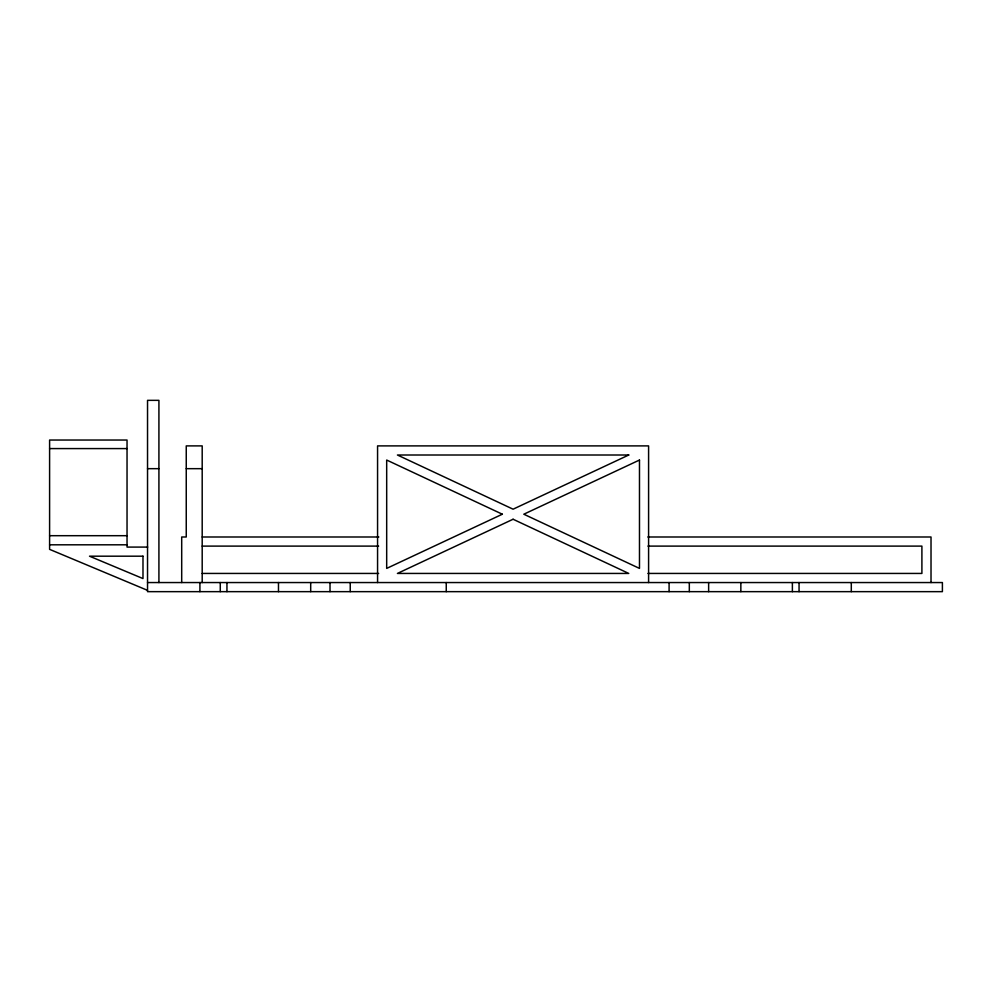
<?xml version="1.0" encoding="UTF-8"?>
<svg xmlns="http://www.w3.org/2000/svg" width="992" height="992" viewBox="0 0 992 992"><rect width="100%" height="100%" fill="white"/><g stroke="black" fill="none" stroke-linecap="round" stroke-linejoin="round"><path stroke-width="1.49" d="M49.6 448.582L127.038 448.582M147.535 468.67L158.918 468.67M186.248 468.67L202.194 468.67M49.6 535.692L127.038 535.692M202.194 536.994L378.82 536.994M647.838 536.994L931.017 536.994L931.017 582.552M49.6 544.806L127.038 544.806M202.194 546.108L378.634 546.108M647.95 546.108L921.903 546.108L921.903 573.438L647.95 573.438M147.672 547.088L127.038 547.088L127.038 440.039L49.6 440.039L49.6 549.357L147.535 590.352M202.194 573.438L378.634 573.438M147.535 582.552L942.4 582.552L942.4 591.654L147.535 591.654L147.535 400.346L158.918 400.346L158.918 582.552M851.297 582.552L851.297 591.654M799.056 582.552L799.056 591.654M792.385 582.552L792.385 591.654M740.85 582.552L740.85 591.654M708.635 582.552L708.635 591.654M689.316 582.552L689.316 591.654M669.092 582.552L669.092 591.654M648.594 582.552L648.594 445.892L377.568 445.892L377.568 582.552M446.251 582.552L446.251 591.654M350.238 582.552L350.238 591.654M330.014 582.552L330.014 591.654M310.694 582.552L310.694 591.654M278.479 582.552L278.479 591.654M226.945 582.552L226.945 591.654M220.274 582.552L220.274 591.654M202.194 582.552L202.194 445.892L186.248 445.892L186.248 536.994L181.697 536.994L181.697 582.552M199.913 582.552L199.913 591.654M502.349 514.216L386.682 568.404L386.682 460.04L502.349 514.216M628.754 455.006L513.087 509.194L397.42 455.006L628.754 455.006M513.087 519.25L397.42 573.438L628.754 573.438L513.087 519.25M639.48 460.04L523.813 514.216L639.48 568.404L639.48 460.04M142.984 556.19L89.516 556.19L142.984 578.572L142.984 556.19"/></g></svg>
